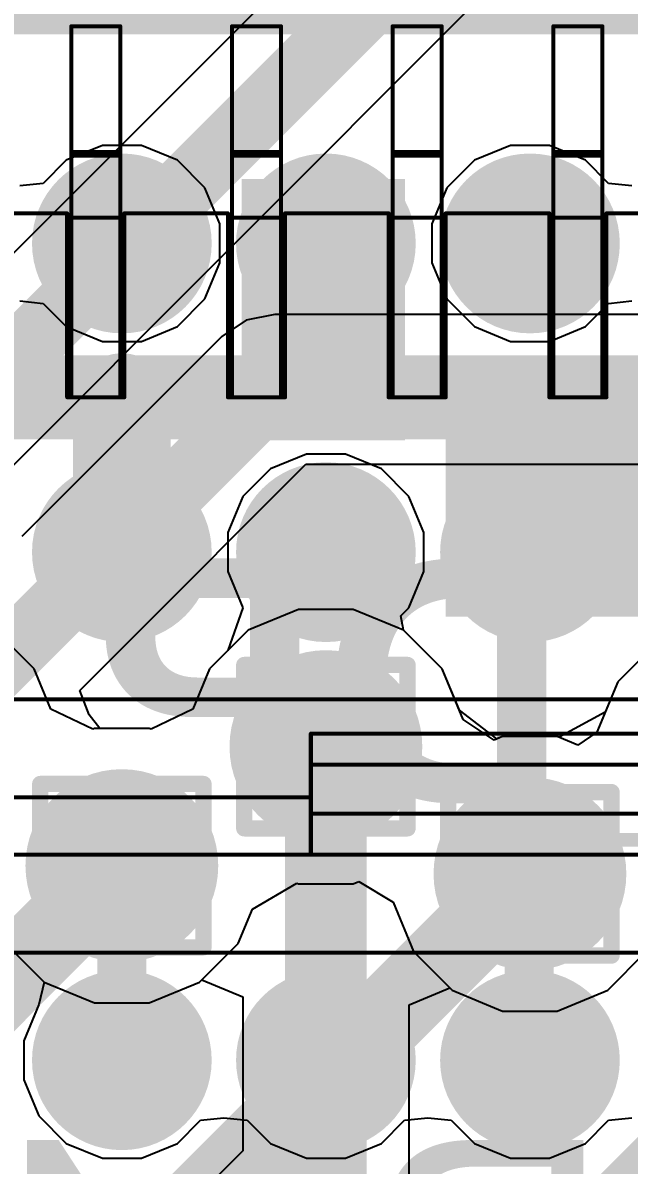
# Model space of a CAD drawing. Header units: inches. Extents: x -6 to 5433, y -4 to 5447.
# Drawn here: x 19.765 to 21.652, y 1.07 to 4.623 of the extents above; entities that cross this region are included whole.
import ezdxf

# ---------------------------------------------------------------- set-up
doc = ezdxf.new("R2010")
doc.units = ezdxf.units.IN
for name, color, linetype in [('Bottom Layer', 5, 'Continuous'), ('Bottom Overlay', 54, 'Continuous'), ('Drill Drawing', 1, 'Continuous'), ('Ground', 16, 'Continuous'), ('Mechanical 4', 56, 'Continuous'), ('Power', 76, 'Continuous'), ('Top Layer', 1, 'Continuous'), ('Top Overlay', 2, 'Continuous'), ('Top Paste', 8, 'Continuous'), ('Top Solder', 216, 'Continuous'), ('Via Holes', 16, 'Continuous')]:
    doc.layers.add(name, color=color, linetype=linetype)
doc.styles.add('Arial', font='', dxfattribs={"height": 0.2})
doc.styles.add('Arial_Bold', font='', dxfattribs={"height": 0.2})
doc.styles.get('Arial').set_extended_font_data('Arial')
doc.styles.get('Arial_Bold').set_extended_font_data('Arial', bold=True)

# ---------------------------------------------------------------- blocks, each defined once
blk = doc.blocks.new('ADM6_30_01_5_L_4_2_A_TR_155')
at = {"layer": 'Top Layer'}
h = blk.add_hatch(color=1, dxfattribs=at)
edge = h.paths.add_edge_path()
edge.add_arc((-6.0325, 0.79), 0.178, 0, 360)
h = blk.add_hatch(color=1, dxfattribs=at)
edge = h.paths.add_edge_path()
edge.add_arc((-5.3975, 0.79), 0.178, 0, 360)
h = blk.add_hatch(color=1, dxfattribs=at)
edge = h.paths.add_edge_path()
edge.add_arc((-4.7625, 0.79), 0.178, 0, 360)
h = blk.add_hatch(color=1, dxfattribs=at)
edge = h.paths.add_edge_path()
edge.add_arc((-6.0325, -0.79), 0.178, 0, 360)
h = blk.add_hatch(color=1, dxfattribs=at)
edge = h.paths.add_edge_path()
edge.add_arc((-5.3975, -0.79), 0.178, 0, 360)
h = blk.add_hatch(color=1, dxfattribs=at)
edge = h.paths.add_edge_path()
edge.add_arc((-4.7625, -0.79), 0.178, 0, 360)
h = blk.add_hatch(color=1, dxfattribs=at)
edge = h.paths.add_edge_path()
edge.add_arc((-6.0325, -1.75), 0.178, 0, 360)
h = blk.add_hatch(color=1, dxfattribs=at)
edge = h.paths.add_edge_path()
edge.add_arc((-5.3975, -1.75), 0.178, 0, 360)
h = blk.add_hatch(color=1, dxfattribs=at)
edge = h.paths.add_edge_path()
edge.add_arc((-4.7625, -1.75), 0.178, 0, 360)
at = {"layer": 'Top Paste'}
h = blk.add_hatch(color=8, dxfattribs=at)
edge = h.paths.add_edge_path()
edge.add_arc((-6.0325, 0.79), 0.178, 0, 360)
h = blk.add_hatch(color=8, dxfattribs=at)
edge = h.paths.add_edge_path()
edge.add_arc((-5.3975, 0.79), 0.178, 0, 360)
h = blk.add_hatch(color=8, dxfattribs=at)
edge = h.paths.add_edge_path()
edge.add_arc((-4.7625, 0.79), 0.178, 0, 360)
h = blk.add_hatch(color=8, dxfattribs=at)
edge = h.paths.add_edge_path()
edge.add_arc((-6.0325, -0.79), 0.178, 0, 360)
h = blk.add_hatch(color=8, dxfattribs=at)
edge = h.paths.add_edge_path()
edge.add_arc((-5.3975, -0.79), 0.178, 0, 360)
h = blk.add_hatch(color=8, dxfattribs=at)
edge = h.paths.add_edge_path()
edge.add_arc((-4.7625, -0.79), 0.178, 0, 360)
h = blk.add_hatch(color=8, dxfattribs=at)
edge = h.paths.add_edge_path()
edge.add_arc((-6.0325, -1.75), 0.178, 0, 360)
h = blk.add_hatch(color=8, dxfattribs=at)
edge = h.paths.add_edge_path()
edge.add_arc((-5.3975, -1.75), 0.178, 0, 360)
h = blk.add_hatch(color=8, dxfattribs=at)
edge = h.paths.add_edge_path()
edge.add_arc((-4.7625, -1.75), 0.178, 0, 360)
at = {"layer": 'Top Solder'}
h = blk.add_hatch(color=216, dxfattribs=at)
edge = h.paths.add_edge_path()
edge.add_arc((-6.0325, 0.79), 0.2796, 0, 360)
h = blk.add_hatch(color=216, dxfattribs=at)
edge = h.paths.add_edge_path()
edge.add_arc((-5.3975, 0.79), 0.2796, 0, 360)
h = blk.add_hatch(color=216, dxfattribs=at)
edge = h.paths.add_edge_path()
edge.add_arc((-4.7625, 0.79), 0.2796, 0, 360)
h = blk.add_hatch(color=216, dxfattribs=at)
edge = h.paths.add_edge_path()
edge.add_arc((-6.0325, -0.79), 0.2796, 0, 360)
h = blk.add_hatch(color=216, dxfattribs=at)
edge = h.paths.add_edge_path()
edge.add_arc((-5.3975, -0.79), 0.2796, 0, 360)
h = blk.add_hatch(color=216, dxfattribs=at)
edge = h.paths.add_edge_path()
edge.add_arc((-4.7625, -0.79), 0.2796, 0, 360)
h = blk.add_hatch(color=216, dxfattribs=at)
edge = h.paths.add_edge_path()
edge.add_arc((-6.0325, -1.75), 0.2796, 0, 360)
h = blk.add_hatch(color=216, dxfattribs=at)
edge = h.paths.add_edge_path()
edge.add_arc((-5.3975, -1.75), 0.2796, 0, 360)
h = blk.add_hatch(color=216, dxfattribs=at)
edge = h.paths.add_edge_path()
edge.add_arc((-4.7625, -1.75), 0.2796, 0, 360)
at = {"layer": 'Top Overlay'}
blk.add_lwpolyline([(11.885, -2.5, 0.2, 0.2, 0), (-11.885, -2.5, 0.2, 0.2, 0)], format="xyseb", dxfattribs=at)

msp = doc.modelspace()

# ---------------------------------------------------------------- hatches: boundary and pattern name
at = {"layer": 'Bottom Layer'}
h = msp.add_hatch(color=5, dxfattribs=at)
edge = h.paths.add_edge_path()
edge.add_arc((20.7081, 2.3718), 0.3, 0, 360)
h = msp.add_hatch(color=5, dxfattribs=at)
edge = h.paths.add_edge_path()
edge.add_arc((20.0731, 2.0017), 0.3, 0, 360)
h = msp.add_hatch(color=5, dxfattribs=at)
edge = h.paths.add_edge_path()
edge.add_arc((21.3431, 1.9763), 0.3, 0, 360)
at = {"layer": 'Ground'}
h = msp.add_hatch(color=16, dxfattribs=at)
edge = h.paths.add_edge_path()
edge.add_arc((20.7081, 2.3718), 0.3, 0, 360)
h = msp.add_hatch(color=16, dxfattribs=at)
edge = h.paths.add_edge_path()
edge.add_arc((20.0731, 2.0017), 0.3, 0, 360)
h = msp.add_hatch(color=16, dxfattribs=at)
edge = h.paths.add_edge_path()
edge.add_arc((21.3431, 1.9763), 0.3, 0, 360)
at = {"layer": 'Power'}
h = msp.add_hatch(color=76, dxfattribs=at)
edge = h.paths.add_edge_path()
edge.add_arc((20.7081, 2.3718), 0.3, 0, 360)
h = msp.add_hatch(color=76, dxfattribs=at)
edge = h.paths.add_edge_path()
edge.add_arc((20.0731, 2.0017), 0.3, 0, 360)
h = msp.add_hatch(color=76, dxfattribs=at)
edge = h.paths.add_edge_path()
edge.add_arc((21.3431, 1.9763), 0.3, 0, 360)
at = {"layer": 'Top Layer'}
for points in [[(20.4459, 3.3245), (20.9539, 3.3245), (20.9539, 4.1373), (20.4459, 4.1373)], [(16.0009, 3.3274), (21.469, 3.3274), (21.469, 3.589), (16.0009, 3.589)], [(21.0809, 2.7762), (22.9097, 2.7762), (22.9097, 3.589), (21.0809, 3.589)]]:
    msp.add_hatch(color=1, dxfattribs=at).paths.add_polyline_path(points)
h = msp.add_hatch(color=1, dxfattribs=at)
edge = h.paths.add_edge_path()
edge.add_arc((20.7081, 2.3718), 0.3, 0, 360)
h = msp.add_hatch(color=1, dxfattribs=at)
edge = h.paths.add_edge_path()
edge.add_arc((20.0731, 2.0017), 0.3, 0, 360)
h = msp.add_hatch(color=1, dxfattribs=at)
edge = h.paths.add_edge_path()
edge.add_arc((21.3431, 1.9763), 0.3, 0, 360)
at = {"layer": 'Via Holes'}
h = msp.add_hatch(color=7, dxfattribs=at)
edge = h.paths.add_edge_path()
edge.add_arc((20.7081, 2.3718), 0.15, 0, 360)
h = msp.add_hatch(color=7, dxfattribs=at)
edge = h.paths.add_edge_path()
edge.add_arc((20.0731, 2.0017), 0.15, 0, 360)
h = msp.add_hatch(color=7, dxfattribs=at)
edge = h.paths.add_edge_path()
edge.add_arc((21.3431, 1.9763), 0.15, 0, 360)

# ---------------------------------------------------------------- linework, layer by layer
at = {"layer": 'Bottom Layer'}
for p, q in [((20.6232, 2.7987), (20.4662, 2.7337)), ((20.793, 2.7987), (20.6232, 2.7987)), ((20.95, 2.7337), (20.793, 2.7987)), ((19.8001, 2.6136), (19.68, 2.7337)), ((20.4662, 2.7337), (20.3461, 2.6136)), ((21.0701, 2.6136), (20.95, 2.7337)), ((21.7362, 2.6936), (21.6161, 2.5735)), ((19.8521, 2.488), (19.8001, 2.6136)), ((20.3461, 2.6136), (20.2941, 2.488)), ((21.1351, 2.4567), (21.0701, 2.6136)), ((21.6161, 2.5735), (21.5511, 2.4165)), ((19.9824, 2.4264), (19.8521, 2.488)), ((20.2941, 2.488), (20.1638, 2.4264)), ((21.2315, 2.3923), (21.1351, 2.4567)), ((19.9882, 2.4287), (19.9824, 2.4264)), ((20.158, 2.4287), (19.9882, 2.4287)), ((20.1638, 2.4264), (20.158, 2.4287)), ((21.5511, 2.4165), (21.4918, 2.3769)), ((21.2582, 2.4033), (21.2315, 2.3923)), ((21.428, 2.4033), (21.2582, 2.4033)), ((21.4918, 2.3769), (21.428, 2.4033)), ((19.7111, 1.7599), (19.8312, 1.6398)), ((21.585, 1.6144), (21.7051, 1.7345)), ((19.8312, 1.6398), (19.9882, 1.5747)), ((20.158, 1.5747), (20.315, 1.6398)), ((20.315, 1.6398), (20.3221, 1.6469)), ((20.3221, 1.6469), (20.4491, 1.5943)), ((20.9671, 1.5689), (21.0941, 1.6215)), ((21.0941, 1.6215), (21.1012, 1.6144)), ((21.1012, 1.6144), (21.2582, 1.5493)), ((21.428, 1.5493), (21.585, 1.6144)), ((19.9882, 1.5747), (20.158, 1.5747)), ((20.4491, 1.5943), (20.4491, 1.1148)), ((20.9671, 1.0075), (20.9671, 1.5689)), ((21.2582, 1.5493), (21.428, 1.5493)), ((20.4491, 1.1148), (19.0003, -0.334))]:
    msp.add_line(p, q, dxfattribs=at)
for points in [[(20.7081, 1.0075, 0.254, 0.254, 0), (20.7081, 2.3718, 0.254, 0.254, 0)], [(19.1835, -0.5171, 0.254, 0.254, 0), (20.7081, 1.0075, 0.254, 0.254, 0)]]:
    msp.add_lwpolyline(points, format="xyseb", dxfattribs=at)
for points in [[(20.6446, 2.3718, 0.127, 0.127, 1), (20.7716, 2.3718, 0.127, 0.127, 1)], [(20.6446, 1.0075, 0.127, 0.127, 1), (20.7716, 1.0075, 0.127, 0.127, 1)], [(20.6446, 1.0075, 0.127, 0.127, 1), (20.7716, 1.0075, 0.127, 0.127, 1)]]:
    msp.add_lwpolyline(points, format="xyseb", close=True, dxfattribs=at)
at = {"layer": 'Drill Drawing'}
for points in [[(20.4541, 2.6258, 0.0508, 0.0508, 0), (20.9621, 2.6258, 0.0508, 0.0508, 0)], [(20.4541, 2.1178, 0.0508, 0.0508, 0), (20.4541, 2.6258, 0.0508, 0.0508, 0)], [(20.9621, 2.1178, 0.0508, 0.0508, 0), (20.9621, 2.6258, 0.0508, 0.0508, 0)], [(20.5557, 2.5242, 0.0508, 0.0508, 0), (20.8605, 2.5242, 0.0508, 0.0508, 0)], [(20.5557, 2.2194, 0.0508, 0.0508, 0), (20.5557, 2.5242, 0.0508, 0.0508, 0)], [(20.8605, 2.2194, 0.0508, 0.0508, 0), (20.8605, 2.5242, 0.0508, 0.0508, 0)], [(19.8191, 2.2557, 0.0508, 0.0508, 0), (20.3271, 2.2557, 0.0508, 0.0508, 0)], [(19.8191, 1.7477, 0.0508, 0.0508, 0), (19.8191, 2.2557, 0.0508, 0.0508, 0)], [(20.3271, 1.7477, 0.0508, 0.0508, 0), (20.3271, 2.2557, 0.0508, 0.0508, 0)], [(20.5557, 2.2194, 0.0508, 0.0508, 0), (20.8605, 2.2194, 0.0508, 0.0508, 0)], [(21.0891, 2.2303, 0.0508, 0.0508, 0), (21.5971, 2.2303, 0.0508, 0.0508, 0)], [(21.0891, 1.7223, 0.0508, 0.0508, 0), (21.0891, 2.2303, 0.0508, 0.0508, 0)], [(21.5971, 1.7223, 0.0508, 0.0508, 0), (21.5971, 2.2303, 0.0508, 0.0508, 0)], [(19.9207, 2.1541, 0.0508, 0.0508, 0), (20.2255, 2.1541, 0.0508, 0.0508, 0)], [(19.9207, 1.8493, 0.0508, 0.0508, 0), (19.9207, 2.1541, 0.0508, 0.0508, 0)], [(20.2255, 1.8493, 0.0508, 0.0508, 0), (20.2255, 2.1541, 0.0508, 0.0508, 0)], [(20.4541, 2.1178, 0.0508, 0.0508, 0), (20.9621, 2.1178, 0.0508, 0.0508, 0)], [(21.1907, 2.1287, 0.0508, 0.0508, 0), (21.4955, 2.1287, 0.0508, 0.0508, 0)], [(21.1907, 1.8239, 0.0508, 0.0508, 0), (21.1907, 2.1287, 0.0508, 0.0508, 0)], [(21.4955, 1.8239, 0.0508, 0.0508, 0), (21.4955, 2.1287, 0.0508, 0.0508, 0)], [(19.9207, 1.8493, 0.0508, 0.0508, 0), (20.2255, 1.8493, 0.0508, 0.0508, 0)], [(21.1907, 1.8239, 0.0508, 0.0508, 0), (21.4955, 1.8239, 0.0508, 0.0508, 0)], [(19.8191, 1.7477, 0.0508, 0.0508, 0), (20.3271, 1.7477, 0.0508, 0.0508, 0)], [(21.0891, 1.7223, 0.0508, 0.0508, 0), (21.5971, 1.7223, 0.0508, 0.0508, 0)]]:
    msp.add_lwpolyline(points, format="xyseb", dxfattribs=at)
for points in [[(20.4414, 2.6258, 0.0254, 0.0254, 1), (20.4668, 2.6258, 0.0254, 0.0254, 1)], [(20.4414, 2.6258, 0.0254, 0.0254, 1), (20.4668, 2.6258, 0.0254, 0.0254, 1)], [(20.9494, 2.6258, 0.0254, 0.0254, 1), (20.9748, 2.6258, 0.0254, 0.0254, 1)], [(20.9494, 2.6258, 0.0254, 0.0254, 1), (20.9748, 2.6258, 0.0254, 0.0254, 1)], [(20.543, 2.5242, 0.0254, 0.0254, 1), (20.5684, 2.5242, 0.0254, 0.0254, 1)], [(20.543, 2.5242, 0.0254, 0.0254, 1), (20.5684, 2.5242, 0.0254, 0.0254, 1)], [(20.8478, 2.5242, 0.0254, 0.0254, 1), (20.8732, 2.5242, 0.0254, 0.0254, 1)], [(20.8478, 2.5242, 0.0254, 0.0254, 1), (20.8732, 2.5242, 0.0254, 0.0254, 1)], [(19.8064, 2.2557, 0.0254, 0.0254, 1), (19.8318, 2.2557, 0.0254, 0.0254, 1)], [(19.8064, 2.2557, 0.0254, 0.0254, 1), (19.8318, 2.2557, 0.0254, 0.0254, 1)], [(20.3144, 2.2557, 0.0254, 0.0254, 1), (20.3398, 2.2557, 0.0254, 0.0254, 1)], [(20.3144, 2.2557, 0.0254, 0.0254, 1), (20.3398, 2.2557, 0.0254, 0.0254, 1)], [(20.543, 2.2194, 0.0254, 0.0254, 1), (20.5684, 2.2194, 0.0254, 0.0254, 1)], [(20.543, 2.2194, 0.0254, 0.0254, 1), (20.5684, 2.2194, 0.0254, 0.0254, 1)], [(20.8478, 2.2194, 0.0254, 0.0254, 1), (20.8732, 2.2194, 0.0254, 0.0254, 1)], [(20.8478, 2.2194, 0.0254, 0.0254, 1), (20.8732, 2.2194, 0.0254, 0.0254, 1)], [(21.0764, 2.2303, 0.0254, 0.0254, 1), (21.1018, 2.2303, 0.0254, 0.0254, 1)], [(21.0764, 2.2303, 0.0254, 0.0254, 1), (21.1018, 2.2303, 0.0254, 0.0254, 1)], [(21.5844, 2.2303, 0.0254, 0.0254, 1), (21.6098, 2.2303, 0.0254, 0.0254, 1)], [(21.5844, 2.2303, 0.0254, 0.0254, 1), (21.6098, 2.2303, 0.0254, 0.0254, 1)], [(19.908, 2.1541, 0.0254, 0.0254, 1), (19.9334, 2.1541, 0.0254, 0.0254, 1)], [(19.908, 2.1541, 0.0254, 0.0254, 1), (19.9334, 2.1541, 0.0254, 0.0254, 1)], [(20.2128, 2.1541, 0.0254, 0.0254, 1), (20.2382, 2.1541, 0.0254, 0.0254, 1)], [(20.2128, 2.1541, 0.0254, 0.0254, 1), (20.2382, 2.1541, 0.0254, 0.0254, 1)], [(20.4414, 2.1178, 0.0254, 0.0254, 1), (20.4668, 2.1178, 0.0254, 0.0254, 1)], [(20.4414, 2.1178, 0.0254, 0.0254, 1), (20.4668, 2.1178, 0.0254, 0.0254, 1)], [(20.9494, 2.1178, 0.0254, 0.0254, 1), (20.9748, 2.1178, 0.0254, 0.0254, 1)], [(20.9494, 2.1178, 0.0254, 0.0254, 1), (20.9748, 2.1178, 0.0254, 0.0254, 1)], [(21.178, 2.1287, 0.0254, 0.0254, 1), (21.2034, 2.1287, 0.0254, 0.0254, 1)], [(21.178, 2.1287, 0.0254, 0.0254, 1), (21.2034, 2.1287, 0.0254, 0.0254, 1)], [(21.4828, 2.1287, 0.0254, 0.0254, 1), (21.5082, 2.1287, 0.0254, 0.0254, 1)], [(21.4828, 2.1287, 0.0254, 0.0254, 1), (21.5082, 2.1287, 0.0254, 0.0254, 1)], [(19.908, 1.8493, 0.0254, 0.0254, 1), (19.9334, 1.8493, 0.0254, 0.0254, 1)], [(19.908, 1.8493, 0.0254, 0.0254, 1), (19.9334, 1.8493, 0.0254, 0.0254, 1)], [(20.2128, 1.8493, 0.0254, 0.0254, 1), (20.2382, 1.8493, 0.0254, 0.0254, 1)], [(20.2128, 1.8493, 0.0254, 0.0254, 1), (20.2382, 1.8493, 0.0254, 0.0254, 1)], [(21.178, 1.8239, 0.0254, 0.0254, 1), (21.2034, 1.8239, 0.0254, 0.0254, 1)], [(21.178, 1.8239, 0.0254, 0.0254, 1), (21.2034, 1.8239, 0.0254, 0.0254, 1)], [(21.4828, 1.8239, 0.0254, 0.0254, 1), (21.5082, 1.8239, 0.0254, 0.0254, 1)], [(21.4828, 1.8239, 0.0254, 0.0254, 1), (21.5082, 1.8239, 0.0254, 0.0254, 1)], [(19.8064, 1.7477, 0.0254, 0.0254, 1), (19.8318, 1.7477, 0.0254, 0.0254, 1)], [(19.8064, 1.7477, 0.0254, 0.0254, 1), (19.8318, 1.7477, 0.0254, 0.0254, 1)], [(20.3144, 1.7477, 0.0254, 0.0254, 1), (20.3398, 1.7477, 0.0254, 0.0254, 1)], [(20.3144, 1.7477, 0.0254, 0.0254, 1), (20.3398, 1.7477, 0.0254, 0.0254, 1)], [(21.0764, 1.7223, 0.0254, 0.0254, 1), (21.1018, 1.7223, 0.0254, 0.0254, 1)], [(21.0764, 1.7223, 0.0254, 0.0254, 1), (21.1018, 1.7223, 0.0254, 0.0254, 1)], [(21.5844, 1.7223, 0.0254, 0.0254, 1), (21.6098, 1.7223, 0.0254, 0.0254, 1)], [(21.5844, 1.7223, 0.0254, 0.0254, 1), (21.6098, 1.7223, 0.0254, 0.0254, 1)]]:
    msp.add_lwpolyline(points, format="xyseb", close=True, dxfattribs=at)
at = {"layer": 'Ground'}
for p, q in [((20.895, 5.0658), (18.6045, 2.7753)), ((19.4815, 2.993), (21.1563, 4.6679)), ((20.46, 3.6982), (20.3844, 3.6477)), ((20.5492, 3.7159), (20.46, 3.6982)), ((24.9961, 3.7159), (20.5492, 3.7159)), ((20.3844, 3.6477), (19.7617, 3.025)), ((20.0914, 2.6954), (20.6458, 3.2498)), ((20.6458, 3.2498), (31.7415, 3.2498)), ((20.6232, 2.7987), (20.4662, 2.7337)), ((20.793, 2.7987), (20.6232, 2.7987)), ((20.95, 2.7337), (20.793, 2.7987)), ((20.4662, 2.7337), (20.3461, 2.6136)), ((21.0701, 2.6136), (20.95, 2.7337)), ((19.942, 2.5461), (20.0914, 2.6954)), ((20.0914, 2.6954), (20.0914, 2.6954)), ((21.7362, 2.6936), (21.6161, 2.5735)), ((20.3461, 2.6136), (20.2941, 2.488)), ((21.1351, 2.4567), (21.0701, 2.6136)), ((21.6161, 2.5735), (21.5511, 2.4165)), ((19.9715, 2.4711), (19.942, 2.5461)), ((20.2941, 2.488), (20.1638, 2.4264)), ((20.0043, 2.4287), (19.9715, 2.4711)), ((21.2315, 2.3923), (21.1351, 2.4567)), ((20.158, 2.4287), (20.0043, 2.4287)), ((20.1638, 2.4264), (20.158, 2.4287)), ((21.5511, 2.4165), (21.4918, 2.3769)), ((21.2582, 2.4033), (21.2315, 2.3923)), ((21.428, 2.4033), (21.2582, 2.4033)), ((21.4918, 2.3769), (21.428, 2.4033)), ((20.4794, 1.8668), (20.6174, 1.9471)), ((20.6174, 1.9471), (20.6232, 1.9448)), ((20.6232, 1.9448), (20.793, 1.9448)), ((20.793, 1.9448), (20.8109, 1.9522)), ((20.8109, 1.9522), (20.9176, 1.8878)), ((20.9176, 1.8878), (20.9811, 1.7345)), ((20.4351, 1.7599), (20.4794, 1.8668)), ((19.7111, 1.7599), (19.8312, 1.6398)), ((20.315, 1.6398), (20.4351, 1.7599)), ((20.9811, 1.7345), (21.1012, 1.6144)), ((21.585, 1.6144), (21.7051, 1.7345)), ((19.8312, 1.6398), (19.9882, 1.5747)), ((20.158, 1.5747), (20.315, 1.6398)), ((21.1012, 1.6144), (21.2582, 1.5493)), ((21.428, 1.5493), (21.585, 1.6144)), ((19.9882, 1.5747), (20.158, 1.5747)), ((21.2582, 1.5493), (21.428, 1.5493))]:
    msp.add_line(p, q, dxfattribs=at)
for points in [[(18.7693, 2.6104, 0.2032, 0.2032, 0), (21.0598, 4.901, 0.2032, 0.2032, 0)], [(19.9265, 2.8602, 0.2032, 0.2032, 0), (20.5492, 3.4829, 0.2032, 0.2032, 0)], [(20.5492, 3.4829, 0.2032, 0.2032, 0), (32.1072, 3.4829, 0.2032, 0.2032, 0)], [(19.4381, 2.3718, 0.2032, 0.2032, 0), (19.9265, 2.8602, 0.2032, 0.2032, 0)]]:
    msp.add_lwpolyline(points, format="xyseb", dxfattribs=at)
for points in [[(20.4984, 3.4829, 0.1016, 0.1016, 1), (20.6, 3.4829, 0.1016, 0.1016, 1)], [(20.4984, 3.4829, 0.1016, 0.1016, 1), (20.6, 3.4829, 0.1016, 0.1016, 1)], [(19.8757, 2.8602, 0.1016, 0.1016, 1), (19.9773, 2.8602, 0.1016, 0.1016, 1)], [(19.8757, 2.8602, 0.1016, 0.1016, 1), (19.9773, 2.8602, 0.1016, 0.1016, 1)]]:
    msp.add_lwpolyline(points, format="xyseb", close=True, dxfattribs=at)
at = {"layer": 'Mechanical 4'}
for points in [[(19.9157, 4.612, 0.0127, 0.0127, 0), (20.0681, 4.612, 0.0127, 0.0127, 0)], [(19.9157, 3.4585, 0.0127, 0.0127, 0), (19.9157, 4.612, 0.0127, 0.0127, 0)], [(20.0681, 3.4585, 0.0127, 0.0127, 0), (20.0681, 4.612, 0.0127, 0.0127, 0)], [(20.4159, 4.612, 0.0127, 0.0127, 0), (20.5683, 4.612, 0.0127, 0.0127, 0)], [(20.4159, 3.4585, 0.0127, 0.0127, 0), (20.4159, 4.612, 0.0127, 0.0127, 0)], [(20.5683, 3.4585, 0.0127, 0.0127, 0), (20.5683, 4.612, 0.0127, 0.0127, 0)], [(20.916, 4.612, 0.0127, 0.0127, 0), (21.0684, 4.612, 0.0127, 0.0127, 0)], [(20.916, 3.4585, 0.0127, 0.0127, 0), (20.916, 4.612, 0.0127, 0.0127, 0)], [(21.0684, 3.4585, 0.0127, 0.0127, 0), (21.0684, 4.612, 0.0127, 0.0127, 0)], [(21.4161, 4.612, 0.0127, 0.0127, 0), (21.5685, 4.612, 0.0127, 0.0127, 0)], [(21.4161, 3.4585, 0.0127, 0.0127, 0), (21.4161, 4.612, 0.0127, 0.0127, 0)], [(21.5685, 3.4585, 0.0127, 0.0127, 0), (21.5685, 4.612, 0.0127, 0.0127, 0)], [(19.9157, 4.2206, 0.0127, 0.0127, 0), (20.0681, 4.2206, 0.0127, 0.0127, 0)], [(19.9157, 4.2102, 0.0127, 0.0127, 0), (20.0681, 4.2102, 0.0127, 0.0127, 0)], [(20.4159, 4.2206, 0.0127, 0.0127, 0), (20.5683, 4.2206, 0.0127, 0.0127, 0)], [(20.4159, 4.2102, 0.0127, 0.0127, 0), (20.5683, 4.2102, 0.0127, 0.0127, 0)], [(20.916, 4.2206, 0.0127, 0.0127, 0), (21.0684, 4.2206, 0.0127, 0.0127, 0)], [(20.916, 4.2102, 0.0127, 0.0127, 0), (21.0684, 4.2102, 0.0127, 0.0127, 0)], [(21.4161, 4.2206, 0.0127, 0.0127, 0), (21.5685, 4.2206, 0.0127, 0.0127, 0)], [(21.4161, 4.2102, 0.0127, 0.0127, 0), (21.5685, 4.2102, 0.0127, 0.0127, 0)], [(19.5807, 4.03, 0.0127, 0.0127, 0), (19.903, 4.03, 0.0127, 0.0127, 0)], [(19.903, 3.4585, 0.0127, 0.0127, 0), (19.903, 4.03, 0.0127, 0.0127, 0)], [(19.9157, 4.0169, 0.0127, 0.0127, 0), (20.0681, 4.0169, 0.0127, 0.0127, 0)], [(20.0808, 4.03, 0.0127, 0.0127, 0), (20.4032, 4.03, 0.0127, 0.0127, 0)], [(20.0808, 3.4585, 0.0127, 0.0127, 0), (20.0808, 4.03, 0.0127, 0.0127, 0)], [(20.4032, 3.4585, 0.0127, 0.0127, 0), (20.4032, 4.03, 0.0127, 0.0127, 0)], [(20.4159, 4.0169, 0.0127, 0.0127, 0), (20.5683, 4.0169, 0.0127, 0.0127, 0)], [(20.581, 4.03, 0.0127, 0.0127, 0), (20.9033, 4.03, 0.0127, 0.0127, 0)], [(20.581, 3.4585, 0.0127, 0.0127, 0), (20.581, 4.03, 0.0127, 0.0127, 0)], [(20.9033, 3.4585, 0.0127, 0.0127, 0), (20.9033, 4.03, 0.0127, 0.0127, 0)], [(20.916, 4.0169, 0.0127, 0.0127, 0), (21.0684, 4.0169, 0.0127, 0.0127, 0)], [(21.0811, 4.03, 0.0127, 0.0127, 0), (21.4034, 4.03, 0.0127, 0.0127, 0)], [(21.0811, 3.4585, 0.0127, 0.0127, 0), (21.0811, 4.03, 0.0127, 0.0127, 0)], [(21.4034, 3.4585, 0.0127, 0.0127, 0), (21.4034, 4.03, 0.0127, 0.0127, 0)], [(21.4161, 4.0169, 0.0127, 0.0127, 0), (21.5685, 4.0169, 0.0127, 0.0127, 0)], [(21.5812, 4.03, 0.0127, 0.0127, 0), (21.9035, 4.03, 0.0127, 0.0127, 0)], [(21.5812, 3.4585, 0.0127, 0.0127, 0), (21.5812, 4.03, 0.0127, 0.0127, 0)], [(19.903, 3.4585, 0.0127, 0.0127, 0), (20.0808, 3.4585, 0.0127, 0.0127, 0)], [(20.4032, 3.4585, 0.0127, 0.0127, 0), (20.581, 3.4585, 0.0127, 0.0127, 0)], [(20.9033, 3.4585, 0.0127, 0.0127, 0), (21.0811, 3.4585, 0.0127, 0.0127, 0)], [(21.4034, 3.4585, 0.0127, 0.0127, 0), (21.5812, 3.4585, 0.0127, 0.0127, 0)], [(19.3559, 2.5187, 0.0127, 0.0127, 0), (23.0514, 2.5187, 0.0127, 0.0127, 0)], [(20.6612, 2.412, 0.0127, 0.0127, 0), (22.8549, 2.412, 0.0127, 0.0127, 0)], [(20.6612, 2.0361, 0.0127, 0.0127, 0), (20.6612, 2.412, 0.0127, 0.0127, 0)], [(20.6612, 2.316, 0.0127, 0.0127, 0), (22.8197, 2.316, 0.0127, 0.0127, 0)], [(19.3738, 2.2139, 0.0127, 0.0127, 0), (20.6612, 2.2139, 0.0127, 0.0127, 0)], [(20.6612, 2.1633, 0.0127, 0.0127, 0), (23.0178, 2.1633, 0.0127, 0.0127, 0)], [(19.3738, 2.0361, 0.0127, 0.0127, 0), (23.2007, 2.0361, 0.0127, 0.0127, 0)], [(19.3559, 1.7313, 0.0127, 0.0127, 0), (23.0514, 1.7313, 0.0127, 0.0127, 0)]]:
    msp.add_lwpolyline(points, format="xyseb", dxfattribs=at)
for points in [[(19.9126, 4.612, 0.00635, 0.00635, 1), (19.9189, 4.612, 0.00635, 0.00635, 1)], [(19.9126, 4.612, 0.00635, 0.00635, 1), (19.9189, 4.612, 0.00635, 0.00635, 1)], [(20.065, 4.612, 0.00635, 0.00635, 1), (20.0713, 4.612, 0.00635, 0.00635, 1)], [(20.065, 4.612, 0.00635, 0.00635, 1), (20.0713, 4.612, 0.00635, 0.00635, 1)], [(20.4127, 4.612, 0.00635, 0.00635, 1), (20.419, 4.612, 0.00635, 0.00635, 1)], [(20.4127, 4.612, 0.00635, 0.00635, 1), (20.419, 4.612, 0.00635, 0.00635, 1)], [(20.5651, 4.612, 0.00635, 0.00635, 1), (20.5714, 4.612, 0.00635, 0.00635, 1)], [(20.5651, 4.612, 0.00635, 0.00635, 1), (20.5714, 4.612, 0.00635, 0.00635, 1)], [(20.9128, 4.612, 0.00635, 0.00635, 1), (20.9192, 4.612, 0.00635, 0.00635, 1)], [(20.9128, 4.612, 0.00635, 0.00635, 1), (20.9192, 4.612, 0.00635, 0.00635, 1)], [(21.0652, 4.612, 0.00635, 0.00635, 1), (21.0716, 4.612, 0.00635, 0.00635, 1)], [(21.0652, 4.612, 0.00635, 0.00635, 1), (21.0716, 4.612, 0.00635, 0.00635, 1)], [(21.4129, 4.612, 0.00635, 0.00635, 1), (21.4193, 4.612, 0.00635, 0.00635, 1)], [(21.4129, 4.612, 0.00635, 0.00635, 1), (21.4193, 4.612, 0.00635, 0.00635, 1)], [(21.5653, 4.612, 0.00635, 0.00635, 1), (21.5717, 4.612, 0.00635, 0.00635, 1)], [(21.5653, 4.612, 0.00635, 0.00635, 1), (21.5717, 4.612, 0.00635, 0.00635, 1)], [(19.9126, 4.2206, 0.00635, 0.00635, 1), (19.9189, 4.2206, 0.00635, 0.00635, 1)], [(19.9126, 4.2102, 0.00635, 0.00635, 1), (19.9189, 4.2102, 0.00635, 0.00635, 1)], [(20.065, 4.2206, 0.00635, 0.00635, 1), (20.0713, 4.2206, 0.00635, 0.00635, 1)], [(20.065, 4.2102, 0.00635, 0.00635, 1), (20.0713, 4.2102, 0.00635, 0.00635, 1)], [(20.4127, 4.2206, 0.00635, 0.00635, 1), (20.419, 4.2206, 0.00635, 0.00635, 1)], [(20.4127, 4.2102, 0.00635, 0.00635, 1), (20.419, 4.2102, 0.00635, 0.00635, 1)], [(20.5651, 4.2206, 0.00635, 0.00635, 1), (20.5714, 4.2206, 0.00635, 0.00635, 1)], [(20.5651, 4.2102, 0.00635, 0.00635, 1), (20.5714, 4.2102, 0.00635, 0.00635, 1)], [(20.9128, 4.2206, 0.00635, 0.00635, 1), (20.9192, 4.2206, 0.00635, 0.00635, 1)], [(20.9128, 4.2102, 0.00635, 0.00635, 1), (20.9192, 4.2102, 0.00635, 0.00635, 1)], [(21.0652, 4.2206, 0.00635, 0.00635, 1), (21.0716, 4.2206, 0.00635, 0.00635, 1)], [(21.0652, 4.2102, 0.00635, 0.00635, 1), (21.0716, 4.2102, 0.00635, 0.00635, 1)], [(21.4129, 4.2206, 0.00635, 0.00635, 1), (21.4193, 4.2206, 0.00635, 0.00635, 1)], [(21.4129, 4.2102, 0.00635, 0.00635, 1), (21.4193, 4.2102, 0.00635, 0.00635, 1)], [(21.5653, 4.2206, 0.00635, 0.00635, 1), (21.5717, 4.2206, 0.00635, 0.00635, 1)], [(21.5653, 4.2102, 0.00635, 0.00635, 1), (21.5717, 4.2102, 0.00635, 0.00635, 1)], [(19.8999, 4.03, 0.00635, 0.00635, 1), (19.9062, 4.03, 0.00635, 0.00635, 1)], [(19.8999, 4.03, 0.00635, 0.00635, 1), (19.9062, 4.03, 0.00635, 0.00635, 1)], [(19.9126, 4.0169, 0.00635, 0.00635, 1), (19.9189, 4.0169, 0.00635, 0.00635, 1)], [(20.065, 4.0169, 0.00635, 0.00635, 1), (20.0713, 4.0169, 0.00635, 0.00635, 1)], [(20.0777, 4.03, 0.00635, 0.00635, 1), (20.084, 4.03, 0.00635, 0.00635, 1)], [(20.0777, 4.03, 0.00635, 0.00635, 1), (20.084, 4.03, 0.00635, 0.00635, 1)], [(20.4, 4.03, 0.00635, 0.00635, 1), (20.4063, 4.03, 0.00635, 0.00635, 1)], [(20.4, 4.03, 0.00635, 0.00635, 1), (20.4063, 4.03, 0.00635, 0.00635, 1)], [(20.4127, 4.0169, 0.00635, 0.00635, 1), (20.419, 4.0169, 0.00635, 0.00635, 1)], [(20.5651, 4.0169, 0.00635, 0.00635, 1), (20.5714, 4.0169, 0.00635, 0.00635, 1)], [(20.5778, 4.03, 0.00635, 0.00635, 1), (20.5841, 4.03, 0.00635, 0.00635, 1)], [(20.5778, 4.03, 0.00635, 0.00635, 1), (20.5841, 4.03, 0.00635, 0.00635, 1)], [(20.9001, 4.03, 0.00635, 0.00635, 1), (20.9065, 4.03, 0.00635, 0.00635, 1)], [(20.9001, 4.03, 0.00635, 0.00635, 1), (20.9065, 4.03, 0.00635, 0.00635, 1)], [(20.9128, 4.0169, 0.00635, 0.00635, 1), (20.9192, 4.0169, 0.00635, 0.00635, 1)], [(21.0652, 4.0169, 0.00635, 0.00635, 1), (21.0716, 4.0169, 0.00635, 0.00635, 1)], [(21.0779, 4.03, 0.00635, 0.00635, 1), (21.0843, 4.03, 0.00635, 0.00635, 1)], [(21.0779, 4.03, 0.00635, 0.00635, 1), (21.0843, 4.03, 0.00635, 0.00635, 1)], [(21.4002, 4.03, 0.00635, 0.00635, 1), (21.4066, 4.03, 0.00635, 0.00635, 1)], [(21.4002, 4.03, 0.00635, 0.00635, 1), (21.4066, 4.03, 0.00635, 0.00635, 1)], [(21.4129, 4.0169, 0.00635, 0.00635, 1), (21.4193, 4.0169, 0.00635, 0.00635, 1)], [(21.5653, 4.0169, 0.00635, 0.00635, 1), (21.5717, 4.0169, 0.00635, 0.00635, 1)], [(21.578, 4.03, 0.00635, 0.00635, 1), (21.5844, 4.03, 0.00635, 0.00635, 1)], [(21.578, 4.03, 0.00635, 0.00635, 1), (21.5844, 4.03, 0.00635, 0.00635, 1)], [(19.8999, 3.4585, 0.00635, 0.00635, 1), (19.9062, 3.4585, 0.00635, 0.00635, 1)], [(19.8999, 3.4585, 0.00635, 0.00635, 1), (19.9062, 3.4585, 0.00635, 0.00635, 1)], [(19.9126, 3.4585, 0.00635, 0.00635, 1), (19.9189, 3.4585, 0.00635, 0.00635, 1)], [(20.065, 3.4585, 0.00635, 0.00635, 1), (20.0713, 3.4585, 0.00635, 0.00635, 1)], [(20.0777, 3.4585, 0.00635, 0.00635, 1), (20.084, 3.4585, 0.00635, 0.00635, 1)], [(20.0777, 3.4585, 0.00635, 0.00635, 1), (20.084, 3.4585, 0.00635, 0.00635, 1)], [(20.4, 3.4585, 0.00635, 0.00635, 1), (20.4063, 3.4585, 0.00635, 0.00635, 1)], [(20.4, 3.4585, 0.00635, 0.00635, 1), (20.4063, 3.4585, 0.00635, 0.00635, 1)], [(20.4127, 3.4585, 0.00635, 0.00635, 1), (20.419, 3.4585, 0.00635, 0.00635, 1)], [(20.5651, 3.4585, 0.00635, 0.00635, 1), (20.5714, 3.4585, 0.00635, 0.00635, 1)], [(20.5778, 3.4585, 0.00635, 0.00635, 1), (20.5841, 3.4585, 0.00635, 0.00635, 1)], [(20.5778, 3.4585, 0.00635, 0.00635, 1), (20.5841, 3.4585, 0.00635, 0.00635, 1)], [(20.9001, 3.4585, 0.00635, 0.00635, 1), (20.9065, 3.4585, 0.00635, 0.00635, 1)], [(20.9001, 3.4585, 0.00635, 0.00635, 1), (20.9065, 3.4585, 0.00635, 0.00635, 1)], [(20.9128, 3.4585, 0.00635, 0.00635, 1), (20.9192, 3.4585, 0.00635, 0.00635, 1)], [(21.0652, 3.4585, 0.00635, 0.00635, 1), (21.0716, 3.4585, 0.00635, 0.00635, 1)], [(21.0779, 3.4585, 0.00635, 0.00635, 1), (21.0843, 3.4585, 0.00635, 0.00635, 1)], [(21.0779, 3.4585, 0.00635, 0.00635, 1), (21.0843, 3.4585, 0.00635, 0.00635, 1)], [(21.4002, 3.4585, 0.00635, 0.00635, 1), (21.4066, 3.4585, 0.00635, 0.00635, 1)], [(21.4002, 3.4585, 0.00635, 0.00635, 1), (21.4066, 3.4585, 0.00635, 0.00635, 1)], [(21.4129, 3.4585, 0.00635, 0.00635, 1), (21.4193, 3.4585, 0.00635, 0.00635, 1)], [(21.5653, 3.4585, 0.00635, 0.00635, 1), (21.5717, 3.4585, 0.00635, 0.00635, 1)], [(21.578, 3.4585, 0.00635, 0.00635, 1), (21.5844, 3.4585, 0.00635, 0.00635, 1)], [(21.578, 3.4585, 0.00635, 0.00635, 1), (21.5844, 3.4585, 0.00635, 0.00635, 1)], [(20.6581, 2.412, 0.00635, 0.00635, 1), (20.6644, 2.412, 0.00635, 0.00635, 1)], [(20.6581, 2.412, 0.00635, 0.00635, 1), (20.6644, 2.412, 0.00635, 0.00635, 1)], [(20.6581, 2.316, 0.00635, 0.00635, 1), (20.6644, 2.316, 0.00635, 0.00635, 1)], [(20.6581, 2.2139, 0.00635, 0.00635, 1), (20.6644, 2.2139, 0.00635, 0.00635, 1)], [(20.6581, 2.1633, 0.00635, 0.00635, 1), (20.6644, 2.1633, 0.00635, 0.00635, 1)], [(20.6581, 2.0361, 0.00635, 0.00635, 1), (20.6644, 2.0361, 0.00635, 0.00635, 1)]]:
    msp.add_lwpolyline(points, format="xyseb", close=True, dxfattribs=at)
at = {"layer": 'Power'}
for p, q in [((20.6232, 2.7987), (20.4662, 2.7337)), ((20.793, 2.7987), (20.6232, 2.7987)), ((20.95, 2.7337), (20.793, 2.7987)), ((19.8001, 2.6136), (19.68, 2.7337)), ((20.4662, 2.7337), (20.3461, 2.6136)), ((21.0701, 2.6136), (20.95, 2.7337)), ((21.7362, 2.6936), (21.6161, 2.5735)), ((19.8521, 2.488), (19.8001, 2.6136)), ((20.3461, 2.6136), (20.2941, 2.488)), ((21.1351, 2.4567), (21.0701, 2.6136)), ((21.6161, 2.5735), (21.5511, 2.4165)), ((19.9824, 2.4264), (19.8521, 2.488)), ((20.2941, 2.488), (20.1638, 2.4264)), ((21.2315, 2.3923), (21.1351, 2.4567)), ((19.9882, 2.4287), (19.9824, 2.4264)), ((20.158, 2.4287), (19.9882, 2.4287)), ((20.1638, 2.4264), (20.158, 2.4287)), ((21.5511, 2.4165), (21.4918, 2.3769)), ((21.2582, 2.4033), (21.2315, 2.3923)), ((21.428, 2.4033), (21.2582, 2.4033)), ((21.4918, 2.3769), (21.428, 2.4033))]:
    msp.add_line(p, q, dxfattribs=at)
for points in [[(19.3903, 1.319, 0.254, 0.254, 0), (20.0731, 2.0017, 0.254, 0.254, 0)], [(20.1582, 0.7915, 0.254, 0.254, 0), (21.3431, 1.9763, 0.254, 0.254, 0)], [(19.5291, -1.1718, 0.254, 0.254, 0), (21.9781, 1.2772, 0.254, 0.254, 0)]]:
    msp.add_lwpolyline(points, format="xyseb", dxfattribs=at)
for points in [[(20.0096, 2.0017, 0.127, 0.127, 1), (20.1366, 2.0017, 0.127, 0.127, 1)], [(21.2796, 1.9763, 0.127, 0.127, 1), (21.4066, 1.9763, 0.127, 0.127, 1)]]:
    msp.add_lwpolyline(points, format="xyseb", close=True, dxfattribs=at)
at = {"layer": 'Top Layer'}
for p, q in [((20.0124, 4.2417), (19.9003, 4.1953)), ((20.1338, 4.2417), (20.0124, 4.2417)), ((20.2459, 4.1953), (20.1338, 4.2417)), ((21.2824, 4.2417), (21.1703, 4.1953)), ((21.4038, 4.2417), (21.2824, 4.2417)), ((21.5159, 4.1953), (21.4038, 4.2417)), ((19.9003, 4.1953), (19.8284, 4.1234)), ((20.3317, 4.1095), (20.2459, 4.1953)), ((21.1703, 4.1953), (21.0845, 4.1095)), ((21.5878, 4.1234), (21.5159, 4.1953)), ((19.8284, 4.1234), (19.7556, 4.1157)), ((21.6606, 4.1157), (21.5878, 4.1234)), ((20.3781, 3.9974), (20.3317, 4.1095)), ((21.0845, 4.1095), (21.0381, 3.9974)), ((20.3781, 3.8761), (20.3781, 3.9974)), ((21.0381, 3.9974), (21.0381, 3.8761)), ((20.3317, 3.764), (20.3781, 3.8761)), ((21.0381, 3.8761), (21.0845, 3.764)), ((19.7556, 3.7578), (19.8284, 3.7501)), ((19.8284, 3.7501), (19.9003, 3.6782)), ((20.2459, 3.6782), (20.3317, 3.764)), ((21.0845, 3.764), (21.1703, 3.6782)), ((21.5159, 3.6782), (21.5878, 3.7501)), ((21.5878, 3.7501), (21.6606, 3.7578)), ((19.9003, 3.6782), (20.0124, 3.6317)), ((20.1338, 3.6317), (20.2459, 3.6782)), ((21.1703, 3.6782), (21.2824, 3.6317)), ((21.4038, 3.6317), (21.5159, 3.6782)), ((20.0124, 3.6317), (20.1338, 3.6317)), ((21.2824, 3.6317), (21.4038, 3.6317)), ((20.6474, 3.2817), (20.5353, 3.2353)), ((20.7688, 3.2817), (20.6474, 3.2817)), ((20.8809, 3.2353), (20.7688, 3.2817)), ((20.5353, 3.2353), (20.4495, 3.1495)), ((20.9667, 3.1495), (20.8809, 3.2353)), ((20.4495, 3.1495), (20.4031, 3.0374)), ((21.0131, 3.0374), (20.9667, 3.1495)), ((20.4031, 3.0374), (20.4031, 2.9161)), ((21.0131, 2.9161), (21.0131, 3.0374)), ((20.4031, 2.9161), (20.4495, 2.804)), ((20.9667, 2.804), (21.0131, 2.9161)), ((20.4495, 2.804), (20.4032, 2.6707)), ((20.9411, 2.7784), (20.9667, 2.804)), ((20.95, 2.7337), (20.9411, 2.7784)), ((19.8001, 2.6136), (19.68, 2.7337)), ((21.0701, 2.6136), (20.95, 2.7337)), ((20.4032, 2.6707), (20.3461, 2.6136)), ((21.7362, 2.6936), (21.6161, 2.5735)), ((19.8521, 2.488), (19.8001, 2.6136)), ((20.3461, 2.6136), (20.2941, 2.488)), ((21.1234, 2.485), (21.0701, 2.6136)), ((21.6161, 2.5735), (21.577, 2.4791)), ((19.9824, 2.4264), (19.8521, 2.488)), ((20.2941, 2.488), (20.1638, 2.4264)), ((21.2403, 2.3959), (21.1234, 2.485)), ((21.577, 2.4791), (21.4338, 2.401)), ((19.9882, 2.4287), (19.9824, 2.4264)), ((20.158, 2.4287), (19.9882, 2.4287)), ((20.1638, 2.4264), (20.158, 2.4287)), ((21.2582, 2.4033), (21.2403, 2.3959)), ((21.428, 2.4033), (21.2582, 2.4033)), ((21.4338, 2.401), (21.428, 2.4033)), ((19.7111, 1.7599), (19.8312, 1.6398)), ((19.8312, 1.6398), (19.8145, 1.5695)), ((19.8145, 1.5695), (19.7681, 1.4574)), ((19.7681, 1.4574), (19.7681, 1.3361)), ((19.7681, 1.3361), (19.8145, 1.224)), ((19.8145, 1.224), (19.9003, 1.1382)), ((20.2459, 1.1382), (20.3178, 1.2101)), ((20.3178, 1.2101), (20.3906, 1.2178)), ((20.3906, 1.2178), (20.4634, 1.2101)), ((20.4634, 1.2101), (20.5353, 1.1382)), ((20.8809, 1.1382), (20.9528, 1.2101)), ((20.9528, 1.2101), (21.0256, 1.2178)), ((21.0256, 1.2178), (21.0984, 1.2101)), ((21.0984, 1.2101), (21.1703, 1.1382)), ((21.5159, 1.1382), (21.5878, 1.2101)), ((21.5878, 1.2101), (21.6606, 1.2178)), ((19.9003, 1.1382), (20.0124, 1.0917)), ((20.1338, 1.0917), (20.2459, 1.1382)), ((20.5353, 1.1382), (20.6474, 1.0917)), ((20.7688, 1.0917), (20.8809, 1.1382)), ((21.1703, 1.1382), (21.2824, 1.0917)), ((21.4038, 1.0917), (21.5159, 1.1382)), ((20.0124, 1.0917), (20.1338, 1.0917)), ((20.6474, 1.0917), (20.7688, 1.0917)), ((21.2824, 1.0917), (21.4038, 1.0917))]:
    msp.add_line(p, q, dxfattribs=at)
for points in [[(20.0731, 2.9767, 0.3048, 0.3048, 0), (20.0731, 3.4427, 0.3048, 0.3048, 0)], [(20.7081, 1.3967, 0.1524, 0.1524, 0), (20.7081, 2.3718, 0.1524, 0.1524, 0)], [(20.0731, 1.3967, 0.1524, 0.1524, 0), (20.0731, 2.0017, 0.1524, 0.1524, 0)], [(21.3403, 1.3995, 0.1524, 0.1524, 0), (21.3403, 2.0002, 0.1524, 0.1524, 0)], [(21.3403, 1.3995, 0.1524, 0.1524, 0), (21.3431, 1.3967, 0.1524, 0.1524, 0)]]:
    msp.add_lwpolyline(points, format="xyseb", dxfattribs=at)
for points in [[(19.9969, 3.4427, 0.1524, 0.1524, 1), (20.1493, 3.4427, 0.1524, 0.1524, 1)], [(19.9969, 2.9767, 0.1524, 0.1524, 1), (20.1493, 2.9767, 0.1524, 0.1524, 1)], [(20.67, 2.3718, 0.0762, 0.0762, 1), (20.7462, 2.3718, 0.0762, 0.0762, 1)], [(20.035, 2.0017, 0.0762, 0.0762, 1), (20.1112, 2.0017, 0.0762, 0.0762, 1)], [(21.3022, 2.0002, 0.0762, 0.0762, 1), (21.3784, 2.0002, 0.0762, 0.0762, 1)], [(20.035, 1.3967, 0.0762, 0.0762, 1), (20.1112, 1.3967, 0.0762, 0.0762, 1)], [(20.67, 1.3967, 0.0762, 0.0762, 1), (20.7462, 1.3967, 0.0762, 0.0762, 1)], [(21.3022, 1.3995, 0.0762, 0.0762, 1), (21.3784, 1.3995, 0.0762, 0.0762, 1)], [(21.3022, 1.3995, 0.0762, 0.0762, 1), (21.3784, 1.3995, 0.0762, 0.0762, 1)], [(21.305, 1.3967, 0.0762, 0.0762, 1), (21.3812, 1.3967, 0.0762, 0.0762, 1)]]:
    msp.add_lwpolyline(points, format="xyseb", close=True, dxfattribs=at)

# ---------------------------------------------------------------- block references
at = {"rotation": 180}
msp.add_blockref('ADM6_30_01_5_L_4_2_A_TR_155', (15.3106, 2.1867), dxfattribs=at)

# ---------------------------------------------------------------- texts
at = {"layer": 'Bottom Overlay', "style": 'Arial_Bold', "text_generation_flag": 2}
msp.add_text('HDR_DP', height=0.762, rotation=360, dxfattribs=at).set_placement((24.3631, 2.1958))
at = {"layer": 'Bottom Overlay', "style": 'Arial', "text_generation_flag": 2}
msp.add_text('R34', height=0.762, dxfattribs=at).set_placement((21.5966, 0.3866))

doc.saveas('drawing.dxf')
